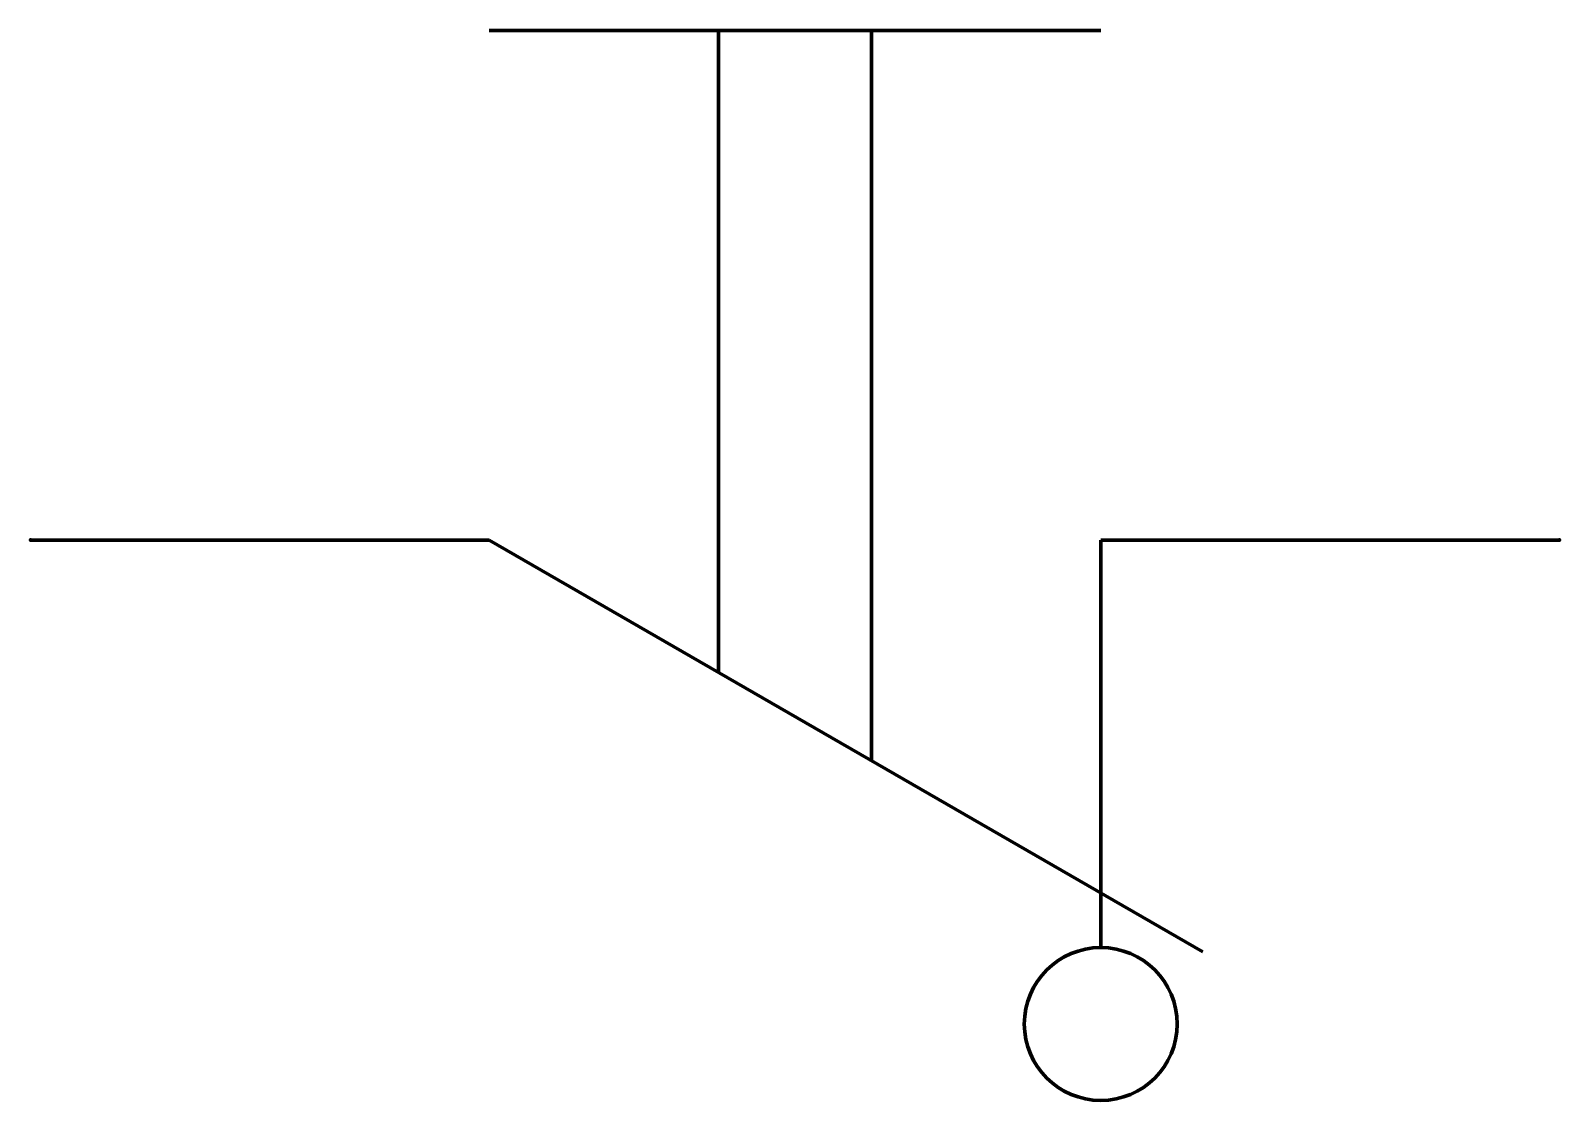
# Model space of a CAD drawing. Header units: millimetres. Extents: x 0 to 15, y -5.5 to 5.
import ezdxf

# ---------------------------------------------------------------- set-up
doc = ezdxf.new("R2010")
doc.units = ezdxf.units.MM
doc.layers.get('0').update_dxf_attribs({"linetype": 'CONTINUOUS', "lineweight": 0})

msp = doc.modelspace()

# ---------------------------------------------------------------- linework, layer by layer
at = {"color": 7, "linetype": 'CONTINUOUS', "lineweight": 70}
for p, q in [((4.5, 5), (10.5, 5)), ((6.75, -1.3), (6.75, 5)), ((8.25, -2.16), (8.25, 5)), ((4.5, 0), (0, 0)), ((4.5, 0), (11.5, -4.04)), ((15, 0), (10.5, 0)), ((10.5, -4), (10.5, 0))]:
    msp.add_line(p, q, dxfattribs=at)
msp.add_circle((10.5, -4.75), 0.75, dxfattribs=at)
for p in [(0, 0), (15, 0)]:
    msp.add_point(p, dxfattribs=at)

doc.saveas('drawing.dxf')
